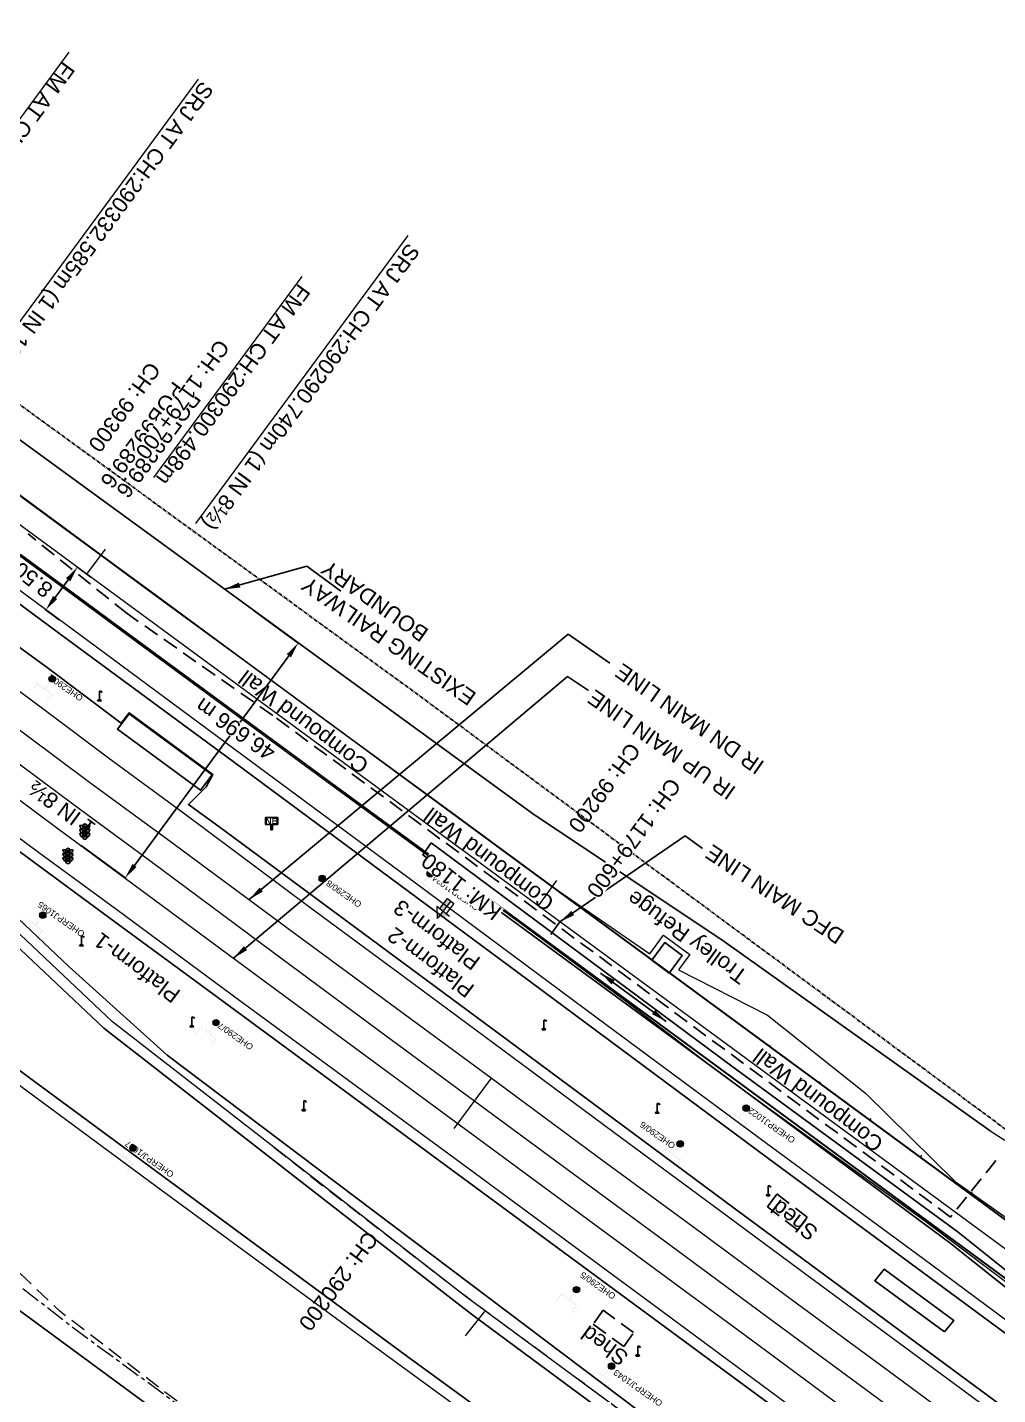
# Model space of a CAD drawing. Header units: metres. Extents: x 644418 to 1306172, y 3366650 to 6747308.
# Drawn here: x 652686.3 to 652841.6, y 3373873 to 3374091.9 of the extents above; entities that cross this region are included whole.
import ezdxf
from ezdxf.enums import TextEntityAlignment as Align

# ---------------------------------------------------------------- set-up
doc = ezdxf.new("R2010")
doc.units = ezdxf.units.M
doc.header["$MEASUREMENT"] = 0
for name, pattern in [('CENTER', [2, 1.25, -0.25, 0.25, -0.25]), ('DASHED', [0.75, 0.5, -0.25]), ('DASHED2', [0.375, 0.25, -0.125])]:
    doc.linetypes.add(name, pattern=pattern)
doc.layers.get('Defpoints').update_dxf_attribs({"lineweight": 0})
for name, color, linetype, lineweight in [('Approved ESP RPJ', 7, 'Continuous', 0), ('C-ALIG-LABL-DG', 1, 'Continuous', 25), ('Cardinal_Leader', 10, 'Continuous', 0), ('Existing Chainage', 7, 'Continuous', 0), ('Existing IR Track', 143, 'Continuous', 0), ('Existing Railway Boundary', 7, 'CENTER', 0), ('IR Proposed Chainage', 190, 'Continuous', 0), ('Km post', 1, 'Continuous', 13), ('OHE MAST', 8, 'Continuous', 0), ('OHE MAST TEXT', 8, 'Continuous', 0), ('Proposed Chainage', 10, 'Continuous', 0), ('PROPOSED DFC TRACK', 1, 'Continuous', 0), ('PROPOSED DFCC TOE LINE', 239, 'Continuous', 0), ('PROPOSED DFCC TOE SLOPES', 239, 'Continuous', 0), ('PROPOSED DFCC TRACK', 1, 'Continuous', 0), ('Proposed TPTC Chainages', 1, 'Continuous', 0), ("RAJPURA STN. SRJ's", 251, 'Continuous', 0)]:
    doc.layers.add(name, color=color, linetype=linetype, lineweight=lineweight)
for name, color, linetype in [('COMPOUND_WALL', 251, 'Continuous'), ('DFCC Boundary', 6, 'CENTER'), ('Dimension', 10, 'Continuous'), ('Dismantling work-', 3, 'DASHED2'), ('FOOTPATH', 251, 'Continuous'), ('GOVT_BUILDING', 251, 'Continuous'), ('GRILL', 251, 'Continuous'), ('LAMP_POST', 7, 'Continuous'), ('NAME_BOARD', 251, 'Continuous'), ('PLATFORM', 7, 'Continuous'), ('PROPOSED DFCC FORMATION LINE', 187, 'Continuous'), ('SHED', 252, 'Continuous'), ('SIGNAL_POST', 8, 'Continuous'), ('TOPO_TEXT', 251, 'Continuous'), ('Trolley Refuse', 10, 'Continuous')]:
    doc.layers.add(name, color=color, linetype=linetype)
doc.styles.add('Arial', font='arial.ttf')
doc.styles.add('NB', font='swissbo.ttf', dxfattribs={"height": 1.5})
doc.styles.get("Standard").update_dxf_attribs({"font": 'arial.ttf'})
doc.styles.add('Style-Arial', font='arial.ttf')
doc.dimstyles.new('DIM', dxfattribs={"dimtxt": 2.5, "dimasz": 2.5, "dimexe": 0.18, "dimexo": 0.0625, "dimgap": 0.09, "dimtad": 0, "dimtih": 1, "dimtoh": 1, "dimdec": 3, "dimzin": 0, "dimdsep": 46, "dimtxsty": 'Standard', "dimcen": 0.09, "dimadec": 0, "dimazin": 0, "dimtfac": 1, "dimtdec": 3, "dimtofl": 0, "dimtmove": 0, "dimatfit": 3, "dimfxl": 1, "dimtolj": 1, "dimtzin": 0, "dimarcsym": 0})
doc.dimstyles.new('ISO-25', dxfattribs={"dimtxt": 2.5, "dimasz": 2.5, "dimexe": 1.25, "dimexo": 0.625, "dimtad": 1, "dimtxsty": 'Standard', "dimcen": 2.5, "dimadec": 0, "dimazin": 0, "dimtfac": 1, "dimtmove": 0, "dimatfit": 3, "dimfxl": 1, "dimarcsym": 0})

# ---------------------------------------------------------------- blocks, each defined once
blk = doc.blocks.new('LP')
for points in [[(0, 0), (0, 1.5)], [(0.25, 1.35), (0.44, 1.35)]]:
    blk.add_lwpolyline(points)
for centre, radius, start, end in [((0.07, 0.99), 0.519, 57.6425, 97.3165), ((0.34, 1.33), 0.094, 11.7012, 168.0476)]:
    blk.add_arc(centre, radius, start, end)
at = {"extrusion": (0, 0, -1)}
blk.add_ellipse((0, 0.01), major_axis=(0.308, 0), ratio=0.400495, dxfattribs=at)
blk.add_ellipse((0.35, 1.36), major_axis=(0.0017, 0.0438), ratio=0.461056, start_param=1.74022, end_param=4.575836)
blk = doc.blocks.new('NB')
for p, q in [((-0.98, 0.82), (-0.98, 1.98)), ((-0.98, 1.98), (0.98, 1.98)), ((-0.98, 0.82), (0.98, 0.82)), ((-0.13, 0.82), (-0.13, 0)), ((-0.13, 0), (0.13, 0)), ((0.13, 0.82), (0.13, 0)), ((0.98, 1.98), (0.98, 0.82))]:
    blk.add_line(p, q)
at = {"style": 'NB', "width": 1.025371}
blk.add_text('NB', height=0.988, dxfattribs=at).set_placement((0, 1.4), align=Align.MIDDLE)
blk = doc.blocks.new('SIG')
for color, points in [(1, [(-0.22, 0.42, 0.180295), (-0.01, 0.33, -0.00255), (0.01, 0.33, -0.00255), (0.02, 0.33, 0.180295), (0.23, 0.42, -0.002654), (0.25, 0.44, 0.184495), (0.33, 0.65, 1.000001), (-0.32, 0.65, 0.184495), (-0.24, 0.44, -0.002654)]), (2, [(0.23, -0.23, -0.002654), (0.25, -0.21, 0.184495), (0.33, 0.01, 1.000001), (-0.32, 0.01, 0.184495), (-0.24, -0.21, -0.002654), (-0.22, -0.23, 0.180295), (-0.01, -0.32, -0.00255), (0.01, -0.32, -0.00255), (0.02, -0.32, 0.180295)]), (3, [(0.23, -0.88, -0.002654), (0.25, -0.86, 0.184495), (0.33, -0.64, 1.000001), (-0.32, -0.64, 0.184495), (-0.24, -0.86, -0.002654), (-0.22, -0.88, 0.395599)])]:
    blk.add_hatch(color=color).paths.add_polyline_path(points)
for p, q in [((-0.31, 0.98), (-0.32, -0.9)), ((0.33, -0.9), (0.32, 0.98))]:
    blk.add_line(p, q)
for points in [[(-0.31, 0.98), (-0.81, 0.98, 0.198758), (-0.42, 0.41, 0.003814), (-0.31, 0.39, 0.003814)], [(-0.31, 0.33), (-0.81, 0.33, 0.198758), (-0.42, -0.23, 0.003727), (-0.32, -0.26, 0.003727)], [(0.32, 0.98), (0.82, 0.98, -0.198758), (0.44, 0.41, -0.003814), (0.32, 0.39, -0.003814)], [(0.32, 0.33), (0.82, 0.33, -0.198758), (0.44, -0.23, -0.003727), (0.33, -0.26, -0.003727)], [(-0.32, -0.32), (-0.81, -0.32, 0.198758), (-0.42, -0.88, 0.003639), (-0.32, -0.9)], [(0.33, -0.32), (0.82, -0.32, -0.198758), (0.44, -0.88, -0.003639), (0.33, -0.9)]]:
    blk.add_lwpolyline(points, format="xyb")
for centre, radius, start, end in [((0.01, 0.91), 0.324, 12.4049, 167.5951), ((0.01, 0.81), 0.357, 27.7578, 152.2422), ((0.01, -0.9), 0.324, 181.4572, 358.5428)]:
    blk.add_arc(centre, radius, start, end)
blk = doc.blocks.new('OHE MAST')
h = blk.add_hatch(color=256)
edge = h.paths.add_edge_path()
edge.add_arc((0, 0), 0.514, 0, 360)
at = {"const_width": 0.01, "flags": 128}
for points in [[(1.5, 3.5), (1.5, 2), (-1.5, 2), (-1.5, 3.5)], [(0, 2), (0, 0)]]:
    blk.add_lwpolyline(points, dxfattribs=at)
blk.add_circle((0, 0), 0.514)
blk = doc.blocks.new('*D1767')
at = {"layer": 'Defpoints', "color": 0, "transparency": 16777216}
for p in [(652696.46, 3374003.85), (652689.21, 3373998.63), (652691.4, 3373997.01)]:
    blk.add_point(p, dxfattribs=at)
at = {"layer": 'Dimension', "color": 0, "lineweight": -2, "transparency": 16777216}
for p, q in [((652696.41, 3374003.89), (652694.13, 3374005.58)), ((652692.79, 3374003.46), (652690.7, 3374000.64)), ((652691.35, 3373997.05), (652689.07, 3373998.74))]:
    blk.add_line(p, q, dxfattribs=at)
at = {"layer": 'Dimension', "color": 0, "transparency": 16777216}
for points in [[(652692.45, 3374003.71), (652693.12, 3374003.21), (652694.27, 3374005.47)], [(652690.37, 3374000.89), (652691.04, 3374000.39), (652689.21, 3373998.63)]]:
    blk.add_solid(points, dxfattribs=at)
at = {"layer": 'Dimension', "color": 0, "lineweight": 0, "transparency": 16777216, "insert": (652684.84, 3374005.27), "char_height": 2.5, "attachment_point": 5, "rotation": 142}
blk.add_mtext('\\A1;8.505 m', dxfattribs=at)
blk = doc.blocks.new('*D1869')
at = {"layer": 'Defpoints', "color": 0, "linetype": 'Continuous', "ltscale": 0.5, "transparency": 16777216}
for p in [(652722.51, 3373998.53), (652729.6, 3373993.31), (652694.83, 3373960.93)]:
    blk.add_point(p, dxfattribs=at)
at = {"layer": 'DFCC Boundary', "color": 0, "linetype": 'Continuous', "lineweight": -2, "ltscale": 0.5, "transparency": 16777216}
for p, q in [((652722.56, 3373998.5), (652729.75, 3373993.21)), ((652728.12, 3373991.3), (652720.3, 3373980.68)), ((652703.41, 3373957.72), (652718.68, 3373978.47)), ((652694.88, 3373960.89), (652702.07, 3373955.6))]:
    blk.add_line(p, q, dxfattribs=at)
at = {"layer": 'DFCC Boundary', "color": 0, "linetype": 'Continuous', "ltscale": 0.5, "transparency": 16777216}
for points in [[(652727.79, 3373991.55), (652728.46, 3373991.05), (652729.6, 3373993.31)], [(652703.07, 3373957.97), (652703.74, 3373957.47), (652701.92, 3373955.71)]]:
    blk.add_solid(points, dxfattribs=at)
at = {"layer": 'DFCC Boundary', "color": 0, "linetype": 'Continuous', "ltscale": 0.5, "transparency": 16777216, "insert": (652719.57, 3373979.52), "char_height": 2.5, "attachment_point": 5, "rotation": 145}
blk.add_mtext('\\A1;46.696 m', dxfattribs=at)
blk = doc.blocks.new('KM Post')
at = {"layer": 'Km post', "lineweight": 13}
h = blk.add_hatch(color=256, dxfattribs=at)
h.paths.add_polyline_path([(0, -8.9), (1.63, -8.9), (1.63, -3.79), (0, -3.79)])
h.paths.add_polyline_path([(0, -3.79), (0, 0), (-3.36, -3.79)])
for p, q in [((0, -8.9), (0, 0)), ((3.13, -3.79), (0, 0)), ((3.13, -3.79), (-3.36, -3.79))]:
    blk.add_line(p, q, dxfattribs=at)
blk.add_lwpolyline([(1.63, -3.79), (1.63, -8.9), (-1.63, -8.9), (-1.63, -3.79)], dxfattribs=at)

msp = doc.modelspace()

# ---------------------------------------------------------------- linework, layer by layer
at = {"layer": 'Approved ESP RPJ', "color": 36, "lineweight": 18, "ltscale": 5, "flags": 128}
msp.add_lwpolyline([(652682.4147, 3374033.9363), (652679.476, 3374029.891), (652767.124, 3373966.025), (652797.817, 3373945.542), (652840.412, 3373915.194), (652860.9168, 3373902.1103)], dxfattribs=at)
at = {"layer": 'C-ALIG-LABL-DG', "color": 1, "linetype": 'Continuous', "lineweight": 25}
msp.add_line((652771.5193, 3373948.6818), (652770.0387, 3373946.6674), dxfattribs=at)
at = {"layer": 'Cardinal_Leader', "linetype": 'Continuous', "lineweight": 0, "flags": 128}
msp.add_lwpolyline([(652695.7896, 3374004.3424), (652698.7508, 3374008.3712)], dxfattribs=at)
msp.add_lwpolyline([(652695.7896, 3374004.3424), (652698.7508, 3374008.3712)], dxfattribs=at)
at = {"layer": 'COMPOUND_WALL', "ltscale": 5}
msp.add_lwpolyline([(652682.4147, 3374033.9363), (652679.476, 3374029.891), (652767.124, 3373966.025), (652797.817, 3373945.542), (652840.412, 3373915.194)], dxfattribs=at)
at = {"layer": 'COMPOUND_WALL', "color": 88, "linetype": 'DASHED', "ltscale": 5}
msp.add_lwpolyline([(652841.325, 3373910.453), (652834.059, 3373901.415), (652761.362, 3373955.323), (652725.533, 3373981.748), (652702.222, 3373998.052), (652686.36, 3374010.802)], dxfattribs=at)
at = {"layer": 'COMPOUND_WALL', "linetype": 'Continuous'}
msp.add_polyline3d([(652622.701, 3373934.998, 271.487), (652684.001, 3373887.181, 270.324), (652722.557, 3373858.768, 270.284), (652746.952, 3373840.979, 270.414), (652764.209, 3373828.358, 270.431), (652761.789, 3373825.247, 270.815)], dxfattribs=at)
at = {"layer": 'DFCC Boundary', "ltscale": 0.5, "flags": 128}
msp.add_lwpolyline([(655695.597, 3371812.1897), (655640.8822, 3371912.823), (655580.0449, 3371996.7158), (655509.7792, 3372062.0857), (655426.9534, 3372113.9756), (655342.6069, 3372167.9462), (655257.8854, 3372221.2222), (655173.2688, 3372275.363), (655087.3459, 3372327.2788), (655002.8598, 3372380.6107), (654914.5097, 3372429.9473), (654741.1355, 3372529.4419), (654650.033, 3372576.4159), (654568.6995, 3372626.155), (654571.9877, 3372630.6369), (654391.4686, 3372756.327), (654377.1337, 3372736.8494), (654004.4289, 3373016.6995), (654007.7887, 3373020.6424), (653690.5739, 3373253.6486), (653690.5425, 3373253.6059), (653433.8132, 3373453.1485), (653440.7668, 3373462.5592), (653208.8394, 3373636.5534), (653216.1698, 3373646.5105), (653142.1983, 3373700.8896), (653053.6963, 3373771.1122), (652994.4341, 3373810.5255), (652929.3691, 3373859.5713), (652860.9168, 3373902.1103), (652749.6028, 3373984.4705), (652631.2396, 3374070.7175), (652636.2281, 3374078.1704), (652537.912, 3374145.7283), (652392.904, 3374241.2711), (652388.7719, 3374235.6812), (652308.569, 3374304.8076), (652315.9256, 3374314.7669), (652103.9815, 3374448.7876), (652083.1937, 3374464.1943), (652072.7494, 3374471.9329), (652052.3219, 3374487.0684), (652038.1897, 3374497.5387), (652024.0173, 3374508.0388), (652009.8347, 3374518.5254), (651995.6683, 3374529), (651981.7515, 3374539.2836), (651967.8828, 3374549.5317), (651954.6903, 3374559.2866), (651941.4997, 3374569.04), (651923.9377, 3374582.0168), (651906.3215, 3374595.0337), (651892.0868, 3374605.5547), (651877.7985, 3374616.1153), (651861.6288, 3374628.0564), (651845.5071, 3374639.9619), (651829.5757, 3374651.7544), (651824.7911, 3374655.296), (651813.6747, 3374663.5244), (651797.4592, 3374675.4968), (651792.6217, 3374679.0685), (651809.3453, 3374701.6999), (651798.0335, 3374710.0518), (651782.3495, 3374721.6444), (651766.6655, 3374733.2369), (651750.5163, 3374745.1875), (651734.3118, 3374757.179), (651717.3274, 3374769.6994), (651700.4625, 3374782.1317), (651684.6001, 3374793.8578), (651668.5938, 3374805.6902), (651652.6806, 3374817.4203), (651636.8173, 3374829.1137), (651620.9269, 3374840.8662), (651604.9647, 3374852.6718), (651588.7459, 3374864.6312), (651572.5882, 3374876.5455), (651556.6943, 3374888.2868), (651540.8409, 3374899.9983), (651524.5553, 3374912.0488), (651508.2568, 3374924.109), (651492.7938, 3374935.5157), (651477.3997, 3374946.8715), (651461.3291, 3374958.7436), (651445.2311, 3374970.6359), (651429.3555, 3374982.3615), (651413.4375, 3374994.1184), (651396.6322, 3375006.522), (651379.7761, 3375018.963), (651363.6644, 3375030.8565), (651352.7728, 3375038.8965), (651331.6522, 3375054.4784), (651315.7738, 3375066.1947), (651299.7306, 3375078.0412), (651283.6239, 3375089.9346), (651273.9044, 3375097.1057), (651264.2377, 3375104.2378), (651243.4187, 3375119.6324), (651222.5077, 3375135.095), (651201.5462, 3375150.5784), (651180.4926, 3375166.1298), (651161.7365, 3375179.9701), (651143.0969, 3375193.7244), (651126.6442, 3375205.9373), (651110.0563, 3375218.2505), (651088.7204, 3375233.9244), (651067.5473, 3375249.4788), (651049.4448, 3375262.8672), (651031.0656, 3375276.4601), (651013.3004, 3375289.5618), (650995.6557, 3375302.5748), (650975.556, 3375317.4171), (650955.4878, 3375332.2363), (650948.8014, 3375337.1771), (650951.4372, 3375340.7501), (650937.0874, 3375351.3535), (650916.0918, 3375366.8677), (650897.9224, 3375380.2929), (650879.805, 3375393.6796), (650866.8386, 3375403.2309), (650853.9116, 3375412.7532), (650835.5886, 3375426.289), (650817.2946, 3375439.8035), (650797.968, 3375454.1206), (650778.7222, 3375468.3781), (650760.7655, 3375481.6337), (650742.8011, 3375494.8949), (650723.0807, 3375509.4255), (650703.3693, 3375523.9495), (650688.6613, 3375534.8372), (650673.8463, 3375545.804), (650653.7938, 3375560.6295), (650633.6894, 3375575.4932), (650612.6421, 3375591.0542), (650592.0153, 3375606.3042), (650570.0328, 3375622.5591), (650548.5001, 3375638.4814), (650530.5234, 3375651.793), (650512.3606, 3375665.2423), (650494.7465, 3375678.2665), (650476.9008, 3375691.462), (650459.2976, 3375704.4721), (650441.3132, 3375717.7633), (650427.1261, 3375728.1319), (650413.8099, 3375737.864), (650402.677, 3375746.2697), (650389.8486, 3375755.6668), (650377.7322, 3375764.5425), (650360.7275, 3375777.1141), (650343.7744, 3375789.6482), (650325.0342, 3375803.5254), (650306.3109, 3375817.39), (650287.6225, 3375831.2124), (650268.717, 3375845.1957), (650250.337, 3375858.8009), (650231.8256, 3375872.5033), (650215.4559, 3375884.6355), (650199.261, 3375896.6381), (650189.9351, 3375903.5429), (650184.6476, 3375907.4517), (650170.3331, 3375918.0338), (650153.2211, 3375930.7288), (650135.9365, 3375943.5518), (650119.2313, 3375955.9159), (650102.3769, 3375968.3905), (650085.2738, 3375981.0461), (650068.2078, 3375993.6742), (650052.7787, 3376005.1011), (650037.4384, 3376016.4621), (650022.1728, 3376027.766), (650006.9632, 3376039.0283), (649974.7512, 3376062.8762), (649961.4537, 3376072.7117), (649948.2091, 3376082.508), (649944.476, 3376085.2722), (649918.728, 3376050.5341), (649909.4316, 3376057.4177), (649896.4092, 3376067.0604), (649893.7832, 3376069.0128), (649891.1645, 3376070.9437), (649888.4639, 3376072.9569), (649875.744, 3376082.3694), (649867.5551, 3376088.4016), (649853.4118, 3376098.8745), (649839.2513, 3376109.3603), (649829.0749, 3376116.9005), (649827.2194, 3376118.2675), (649818.0867, 3376125.0366), (649808.8566, 3376131.8779), (649793.2502, 3376143.4201), (649777.6288, 3376154.9733), (649763.6321, 3376165.3144), (649749.5741, 3376175.7007), (649733.9228, 3376187.2754), (649718.3343, 3376198.8036), (649705.3241, 3376208.4391), (649692.3703, 3376218.0327), (649678.0208, 3376228.6769), (649663.5747, 3376239.3366), (649646.4625, 3376252.0623), (649634.6272, 3376260.744), (649624.9192, 3376267.9946), (649615.0208, 3376275.3876), (649599.9831, 3376286.4834), (649588.9857, 3376294.598), (649590.032, 3376296.0132), (649586.1685, 3376298.8639), (649569.3593, 3376311.3207), (649552.641, 3376323.7102), (649537.2353, 3376335.0739), (649521.9792, 3376346.327), (649506.2408, 3376358.0035), (649490.3575, 3376369.7875), (649475.7578, 3376380.5673), (649461.1933, 3376391.3211), (649445.4753, 3376402.9572), (649429.8494, 3376414.5253), (649414.4906, 3376425.9209), (649378.3483, 3376452.6365), (649368.4603, 3376459.9984), (649352.6509, 3376471.6682), (649336.6992, 3376483.4434), (649322.3941, 3376494.1037), (649307.6557, 3376505.0862), (649290.8736, 3376517.4208), (649273.972, 3376529.8435), (649258.1992, 3376541.4854), (649242.2966, 3376553.2232), (649226.5432, 3376564.8634), (649210.8826, 3376576.435), (649195.2207, 3376588.0769), (649179.5326, 3376599.7383), (649164.9134, 3376610.5118), (649150.5177, 3376621.1205), (649135.415, 3376632.3287), (649120.2337, 3376643.5954), (649107.8929, 3376652.6743), (649095.5927, 3376661.7234), (649079.5687, 3376673.5769), (649063.4846, 3376685.4748), (649046.5651, 3376697.9756), (649029.6506, 3376710.4727), (649013.3465, 3376722.5351), (648996.9805, 3376734.6431), (648980.3936, 3376746.8979), (648963.6626, 3376759.259), (648946.7453, 3376771.7643), (648929.6945, 3376784.3682), (648913.5118, 3376796.3614), (648897.2206, 3376808.435), (648876.2496, 3376823.9678), (648855.1325, 3376839.6089), (648839.3985, 3376851.2044), (648823.6596, 3376862.8037), (648806.187, 3376875.7235), (648788.7814, 3376888.5937), (648772.4766, 3376900.6763), (648756.1277, 3376912.7915), (648748.6058, 3376918.3049), (648733.321, 3376929.6306), (648718.1841, 3376940.8501), (648694.1574, 3376958.9078), (648686.9154, 3376964.1595), (648685.9321, 3376964.8321), (648667.95, 3376978.2197), (648649.3198, 3376992.1471), (648633.5557, 3377003.8368), (648617.684, 3377015.6038), (648613.3865, 3377018.7718), (648613.1308, 3377018.4261), (648605.39, 3377024.1325), (648593.439, 3377032.9404), (648576.5994, 3377045.3816), (648559.8787, 3377057.7351), (648542.9247, 3377070.3132), (648525.9483, 3377082.908), (648511.3109, 3377093.7409), (648496.5572, 3377104.6599), (648477.562, 3377118.7172), (648458.5464, 3377132.7896), (648451.3349, 3377138.2101), (648435.5918, 3377149.862), (648422.1096, 3377159.9046), (648408.3664, 3377170.0637), (648394.6863, 3377180.1761), (648381.6588, 3377189.818), (648368.6059, 3377199.4787), (648354.1188, 3377210.196), (648339.6473, 3377220.9017), (648325.8166, 3377231.1386), (648311.9735, 3377241.3853), (648297.2469, 3377252.2824), (648283.6168, 3377262.3688), (648282.6002, 3377260.9951), (648281.5015, 3377261.8082), (648268.446, 3377271.4578), (648255.3849, 3377281.1115), (648243.3023, 3377290.0413), (648231.5826, 3377298.7116), (648230.1246, 3377299.843), (648216.137, 3377310.1827), (648202.3989, 3377320.3379), (648187.9045, 3377331.0225), (648173.4524, 3377341.7035), (648159.964, 3377351.7009), (648146.3755, 3377361.7726), (648132.3698, 3377372.1252), (648118.3132, 3377382.5155), (648104.5683, 3377392.6752), (648090.8453, 3377402.8186), (648079.0331, 3377411.5788), (648067.1746, 3377420.3734), (648052.1864, 3377431.461), (648037.1291, 3377442.5999), (648023.4384, 3377452.7367), (648009.6421, 3377462.9518), (647998.5681, 3377471.1475), (647977.6651, 3377486.6371), (647970.8013, 3377491.7424), (647954.3046, 3377504.0127), (647940.5645, 3377514.1537), (647927.1436, 3377524.0583), (647912.5029, 3377534.9198), (647897.7662, 3377545.8524), (647883.3488, 3377556.5286), (647868.9785, 3377567.1699), (647855.3948, 3377577.2425), (647841.7032, 3377587.3948), (647828.8284, 3377596.8277), (647815.9828, 3377606.2395), (647798.869, 3377618.9232), (647787.996, 3377626.9816), (647769.1212, 3377640.9619), (647756.6675, 3377650.183), (647742.624, 3377660.5991), (647728.5049, 3377671.0713), (647713.635, 3377682.0926), (647698.699, 3377693.1628), (647681.9918, 3377705.517), (647665.4025, 3377717.7839), (647652.0515, 3377727.6811), (647638.8028, 3377737.5025), (647625.2604, 3377747.546), (647611.724, 3377757.585), (647601.846, 3377764.9047), (647586.5632, 3377776.2354), (647574.9107, 3377784.8659), (647552.1318, 3377801.7377), (647544.5766, 3377807.3492), (647531.2096, 3377817.2774), (647518.7824, 3377826.4783), (647506.3678, 3377835.6698), (647493.0662, 3377845.5438), (647479.7149, 3377855.4547), (647466.3541, 3377865.3556), (647452.9886, 3377875.26), (647440.1702, 3377884.755), (647427.3392, 3377894.2595), (647421.9004, 3377898.2902), (647422.4016, 3377898.9655), (647413.1507, 3377905.8213), (647398.5546, 3377916.6386), (647385.2867, 3377926.4568), (647372.1159, 3377936.2032), (647357.4127, 3377947.1112), (647351.2811, 3377951.6601), (647330.0092, 3377967.4105), (647317.4471, 3377976.6964), (647304.414, 3377986.3606), (647291.335, 3377996.0589), (647278.7541, 3378005.3917), (647266.0777, 3378014.7954), (647252.9457, 3378024.4462), (647239.9839, 3378033.9719), (647225.7512, 3378044.5255), (647211.5179, 3378055.0796), (647196.511, 3378066.208), (647181.4966, 3378077.3419), (647167.7872, 3378087.5064), (647154.0498, 3378097.6917), (647140.7668, 3378107.5414), (647127.4862, 3378117.3893), (647113.2521, 3378127.9375), (647099.0375, 3378138.4713), (647085.0268, 3378148.8592), (647070.9977, 3378159.2608), (647056.5444, 3378169.9697), (647042.0873, 3378180.6814), (647027.5624, 3378191.4464), (647013.0728, 3378202.1851), (646999.864, 3378211.9684), (646986.6741, 3378221.7376), (646973.6148, 3378231.4185), (646960.4875, 3378241.1499), (646945.7953, 3378252.0414), (646931.0256, 3378262.9902), (646930.6274, 3378263.2852), (646951.9475, 3378292.0562)], dxfattribs=at)
at = {"layer": 'Dismantling work-', "color": 0, "linetype": 'ByBlock', "ltscale": 5}
msp.add_lwpolyline([(652611.226, 3374004.376), (652632.731, 3373989.789), (652668.843, 3373959.413), (652670.861, 3373957.692), (652698.507, 3373931.656), (652755.506, 3373887.323), (652757.762, 3373885.527), (652797.162, 3373856.415), (652826.629, 3373834.814), (652861.764, 3373807.6838), (652855.396, 3373799.518), (652819.229, 3373826.095), (652793.83, 3373844.713), (652756.423, 3373872.298), (652746.962, 3373879.209), (652707.956, 3373907.951), (652686.407, 3373923.87), (652657.369, 3373945.405), (652627.381, 3373967.319), (652600.901, 3373987.07)], close=True, dxfattribs=at)
at = {"layer": 'Existing Chainage', "color": 0, "linetype": 'Continuous', "lineweight": 13, "flags": 128}
msp.add_lwpolyline([(652754.6027, 3373915.6118), (652760.5363, 3373923.6612)], dxfattribs=at)
at = {"layer": 'Existing IR Track', "flags": 128}
for points in [[(653018.3304, 3373755.5417), (652949.7314, 3373806.0918), (652919.4102, 3373828.3832), (652886.5558, 3373852.6383), (652863.3459, 3373869.7541), (652829.5996, 3373894.7682), (652804.5726, 3373913.1994), (652777.4858, 3373933.2401), (652748.3787, 3373954.897), (652719.3268, 3373976.3993), (652697.0863, 3373992.8052), (652679.5191, 3374005.8061), (652662.2454, 3374018.5936), (652647.6982, 3374029.2881), (652630.8054, 3374041.7311), (652618.4234, 3374050.8725), (652602.9383, 3374062.3321), (652587.4496, 3374073.837), (652571.5248, 3374085.4632), (652521.2923, 3374117.2724)], [(652444.5931, 3374103.5762), (652444.5932, 3374103.5762), (652457.1965, 3374096.4164), (652465.901, 3374090.7791), (652469.4627, 3374088.4378), (652487.6186, 3374075.2993), (652513.0694, 3374056.4247), (652515.8812, 3374054.3708), (652547.5371, 3374030.5975), (652564.4139, 3374015.199), (652564.4361, 3374015.1805), (652576.046, 3374004.307), (652587.1875, 3373995.2527), (652600.4391, 3373985.2315), (652626.3106, 3373966.0447), (652655.8077, 3373944.1006), (652656.4188, 3373943.5948), (652685.1992, 3373922.3619), (652706.8984, 3373906.3525), (652741.5422, 3373880.8665), (652792.5819, 3373843.6208), (652818.3171, 3373824.635), (652854.5097, 3373798.0049)], [(652844.1672, 3373867.6389), (652826.8673, 3373880.4142), (652811.28, 3373891.9347), (652795.82, 3373903.3612), (652780.1532, 3373914.9633), (652763.8124, 3373927.0646), (652747.982, 3373938.7862), (652731.2911, 3373951.145), (652711.2606, 3373966.0839), (652699.233, 3373974.8742), (652689.394, 3373982.3054), (652671.8014, 3373995.3301), (652656.7737, 3374006.4717), (652634.2611, 3374023.1032), (652627.7586, 3374027.8935), (652623.6662, 3374030.8498), (652610.8477, 3374040.2263), (652592.8238, 3374053.498), (652579.7675, 3374063.0859), (652563.377, 3374075.1762), (652539.4557, 3374092.8707)], [(652536.5632, 3374088.9617), (652560.2626, 3374071.4426), (652577.0277, 3374059.0477), (652584.9749, 3374053.1835), (652591.1395, 3374048.627), (652600.9262, 3374041.4212), (652609.9111, 3374034.7542), (652620.8691, 3374026.6873), (652636.9461, 3374014.8068), (652651.8408, 3374003.8492), (652668.6975, 3373991.4246), (652686.2776, 3373978.4584), (652696.2257, 3373971.0733), (652708.3357, 3373962.1798), (652728.2451, 3373947.4643), (652745.1718, 3373934.987), (652761.5205, 3373922.9357), (652777.3932, 3373911.2322), (652792.9351, 3373899.7726), (652808.5586, 3373888.255), (652824.0478, 3373876.8364), (652841.4696, 3373863.9903), (652856.2532, 3373853.0893)], [(652988.1136, 3373738.659), (652952.7205, 3373764.7408), (652912.8499, 3373794.2057), (652881.4043, 3373817.31), (652850.5782, 3373839.9979), (652815.81, 3373865.6463), (652785.1919, 3373888.2845), (652753.7133, 3373911.4717), (652720.2865, 3373936.0479), (652700.5729, 3373950.583), (652688.0284, 3373959.8103), (652677.4201, 3373967.6447), (652661.1815, 3373979.5816), (652643.2361, 3373992.7955), (652628.4274, 3374003.737), (652622.5959, 3374008.0646), (652620.3154, 3374009.7393), (652601.5126, 3374023.5929), (652593.2307, 3374029.5937), (652583.4983, 3374036.3292), (652560.2554, 3374050.0812), (652520.7484, 3374070.1003)], [(652547.3348, 3374069.7993), (652560.691, 3374059.9264), (652571.7521, 3374051.7752), (652584.2972, 3374042.5097), (652601.7798, 3374029.6149), (652615.6724, 3374019.3518), (652646.1585, 3373996.8654), (652658.0259, 3373988.1084), (652664.116, 3373983.6316), (652681.0216, 3373971.1658), (652691.1573, 3373963.6305), (652703.1662, 3373954.7888), (652723.1651, 3373939.9847), (652739.7874, 3373927.715), (652756.3878, 3373915.4616), (652772.0152, 3373903.9661), (652787.618, 3373892.4888), (652803.1729, 3373880.9814), (652818.6998, 3373869.4947), (652836.047, 3373856.6678), (652853.5109, 3373843.7546)], [(652599.7055, 3374036.5233), (652618.4917, 3374022.8019), (652634.1908, 3374011.1906), (652648.8785, 3374000.4055), (652660.5675, 3373991.9026), (652667.0701, 3373987.1391), (652684.9602, 3373973.9632), (652693.7286, 3373967.4219), (652705.842, 3373958.5035), (652725.6015, 3373943.8416), (652742.4825, 3373931.359), (652758.913, 3373919.2095), (652774.6934, 3373907.5904), (652790.2845, 3373896.1107), (652805.8485, 3373884.5982), (652821.2125, 3373873.2335), (652838.7376, 3373860.3047), (652853.6449, 3373849.3073)], [(652724.2505, 3373913.7289), (652699.9106, 3373932.6656), (652670.2435, 3373960.6746), (652669.8785, 3373960.9999), (652669.8367, 3373961.0394)], [(652840.0727, 3373827.0149), (652827.647, 3373836.1776), (652791.7472, 3373862.6385), (652756.5796, 3373888.5765), (652724.2505, 3373913.7289)]]:
    msp.add_lwpolyline(points, dxfattribs=at)
at = {"layer": 'Existing IR Track', "color": 88, "linetype": 'DASHED', "ltscale": 5, "flags": 128}
for points in [[(652758.289, 3373836.0008), (652727.0613, 3373858.9557), (652691.4536, 3373886.3185), (652674.3273, 3373902.6563), (652644.2683, 3373933.398), (652620.3938, 3373957.7452), (652596.838, 3373981.8333), (652585.5495, 3373993.5876), (652581.7643, 3373997.389), (652564.4862, 3374015.1335)], [(652781.4675, 3373870.2213), (652756.7503, 3373888.4474), (652732.2645, 3373907.3876), (652724.2505, 3373913.7289)]]:
    msp.add_lwpolyline(points, dxfattribs=at)
at = {"layer": 'Existing Railway Boundary', "color": 244, "ltscale": 2.5, "flags": 128}
msp.add_lwpolyline([(653287.1619, 3373490.7383), (653241.7142, 3373522.5487), (653184.8817, 3373562.8841), (653175.162, 3373549.7056), (653004.7525, 3373669.0776), (652924.822, 3373729.8796), (652907.72, 3373740.0209), (652904.5642, 3373745.0641), (652864.1809, 3373771.0185), (652862.8289, 3373763.9282), (652836.0798, 3373790.575), (652793.9064, 3373826.9777), (652786.3399, 3373815.8276), (652694.4321, 3373883.0097), (652615.3514, 3373944.3753), (652559.0758, 3373987.3078), (652463.6034, 3374028.6205), (652316.9711, 3374087.5745), (652144.3796, 3374095.1872)], dxfattribs=at)
at = {"layer": 'FOOTPATH', "linetype": 'Continuous'}
msp.add_polyline3d([(652750.92, 3373961.339, 268.569), (652799.038, 3373925.588, 268.698), (652835.256, 3373898.978, 268.927), (652850.732, 3373886.619, 268.881), (652879.798, 3373864.552, 268.805), (652878.18, 3373862.382, 268.833), (652849.225, 3373885.123, 268.822), (652833.943, 3373897.271, 268.832), (652798.17, 3373923.737, 268.715), (652749.57, 3373959.394, 268.559)], close=True, dxfattribs=at)
at = {"layer": 'GOVT_BUILDING', "linetype": 'Continuous'}
msp.add_polyline3d([(652715.8407, 3373972.2174, 269.235), (652713.979, 3373969.769, 269.211), (652700.7, 3373979.538, 269.072), (652702.5618, 3373981.9865, 269.072)], close=True, dxfattribs=at)
at = {"layer": 'GRILL', "linetype": 'Continuous'}
msp.add_polyline3d([(652833.075, 3373883.002, 270.004), (652834.557, 3373884.853, 270.022), (652823.407, 3373893.045, 270.03), (652821.925, 3373891.194, 270.03)], close=True, dxfattribs=at)
at = {"layer": 'IR Proposed Chainage', "flags": 128}
msp.add_lwpolyline([(652756.4069, 3373882.3623), (652759.4851, 3373886.3025)], dxfattribs=at)
at = {"layer": 'PLATFORM', "linetype": 'Continuous'}
for points in [[(652892.624, 3373846.04, 269.63), (652804.761, 3373910.9, 269.693), (652764.959, 3373940.443, 269.69), (652717.976, 3373975.248, 269.631), (652692.682, 3373993.91, 269.605), (652672.684, 3374008.698, 269.611), (652655.179, 3374021.555, 269.656), (652648.813, 3374026.313, 268.768), (652645.807, 3374021.784, 268.957), (652652.089, 3374017.139, 269.635), (652669.243, 3374004.067, 269.575), (652689.213, 3373989.595, 269.652), (652701.278, 3373980.4997, 269.525), (652702.5316, 3373982.141, 269.525), (652715.964, 3373972.254, 269.688), (652714.877, 3373970.319, 269.503), (652714.877, 3373970.319, 269.503), (652712.036, 3373967.475, 269.076), (652716.901, 3373963.938, 269.643), (652763.215, 3373929.705, 269.661), (652799.634, 3373902.66, 269.667), (652884.63, 3373839.819, 269.643)], [(652787.281, 3373867.995, 269.725), (652708.632, 3373927.338, 269.766), (652692.95, 3373941.469, 269.686), (652678.59, 3373955.058, 269.695), (652674.622, 3373959.05, 269.053), (652678.341, 3373964.85, 269.039), (652683.99, 3373960.684, 269.712), (652699.484, 3373949.247, 269.724), (652715.759, 3373937.292, 269.727), (652795.422, 3373878.576, 269.773), (652833.403, 3373850.6, 269.735), (652875.739, 3373819.35, 269.687), (652897.194, 3373803.553, 269.639), (652919.463, 3373787.155, 269.636), (652994.236, 3373731.977, 269.692), (652991.521, 3373728.951, 269.642)]]:
    msp.add_polyline3d(points, dxfattribs=at)
at = {"layer": 'Proposed Chainage', "linetype": 'Continuous', "lineweight": 0, "flags": 128}
msp.add_lwpolyline([(652770.9684, 3373955.2918), (652768.0073, 3373951.263)], dxfattribs=at)
at = {"layer": 'PROPOSED DFCC FORMATION LINE', "lineweight": 0, "flags": 128}
for points in [[(652850.8048, 3373895.0614), (652834.6895, 3373906.906), (652818.5742, 3373918.7507), (652802.4588, 3373930.5953), (652786.3435, 3373942.44), (652770.2281, 3373954.2846), (652754.1128, 3373966.1293), (652737.9974, 3373977.9739), (652721.8821, 3373989.8186), (652705.7668, 3374001.6632), (652698.0105, 3374007.364), (652689.6006, 3374013.5452), (652673.4852, 3374025.3899), (652657.3699, 3374037.2345), (652641.2546, 3374049.0792), (652625.1392, 3374060.9239), (652624.6629, 3374061.274), (652614.5874, 3374068.6761), (652609.0136, 3374072.764), (652604.4988, 3374076.0685), (652594.388, 3374083.4384), (652592.8415, 3374084.561), (652584.2459, 3374090.773), (652576.5874, 3374096.263)], [(652850.8344, 3373895.1017), (652834.7191, 3373906.9463), (652818.6038, 3373918.791), (652802.4884, 3373930.6356), (652786.3731, 3373942.4803), (652770.2577, 3373954.3249), (652754.1424, 3373966.1696), (652738.0271, 3373978.0142), (652721.9117, 3373989.8589), (652705.7964, 3374001.7035), (652698.0401, 3374007.4043), (652689.6302, 3374013.5855), (652673.5149, 3374025.4302), (652657.3995, 3374037.2748), (652641.2842, 3374049.1195), (652625.1688, 3374060.9641), (652624.6925, 3374061.3142), (652614.617, 3374068.7165), (652609.0431, 3374072.8043), (652604.5283, 3374076.1089), (652594.4174, 3374083.4788), (652592.8709, 3374084.6015), (652584.2751, 3374090.8136), (652576.6165, 3374096.3037)], [(652846.3335, 3373888.9778), (652830.2181, 3373900.8225), (652814.1028, 3373912.6671), (652797.9875, 3373924.5118), (652781.8721, 3373936.3564), (652765.7568, 3373948.2011), (652749.6414, 3373960.0457), (652733.5261, 3373971.8904), (652717.4107, 3373983.735), (652701.2954, 3373995.5797), (652693.5391, 3374001.2805), (652685.1292, 3374007.4617)], [(652846.3631, 3373889.0181), (652830.2477, 3373900.8628), (652814.1324, 3373912.7074), (652798.0171, 3373924.5521), (652781.9017, 3373936.3967), (652765.7864, 3373948.2414), (652749.671, 3373960.086), (652733.5557, 3373971.9307), (652717.4404, 3373983.7753), (652701.325, 3373995.62), (652693.5687, 3374001.3208), (652685.1588, 3374007.502)]]:
    msp.add_lwpolyline(points, dxfattribs=at)
at = {"layer": 'PROPOSED DFCC TOE LINE', "lineweight": 0, "flags": 128}
for points in [[(652693.4216, 3374001.1205), (652693.4216, 3374001.1205), (652684.9997, 3374007.2855), (652668.9224, 3374019.1819), (652652.8847, 3374031.1322), (652636.7832, 3374042.9957), (652620.6433, 3374054.8068), (652620.177, 3374055.1706), (652610.097, 3374062.5587), (652604.5457, 3374066.666), (652600.0427, 3374069.9738), (652589.8735, 3374077.2231), (652588.3181, 3374078.3259), (652579.8356, 3374084.6451), (652572.1989, 3374090.1166), (652569.1714, 3374092.2323), (652558.4236, 3374099.7007), (652555.8076, 3374101.5232), (652547.671, 3374107.1608)], [(652673.5572, 3374025.4878), (652689.6828, 3374013.6571), (652698.089, 3374007.4708), (652705.8418, 3374001.7654), (652721.95, 3373989.911), (652738.0526, 3373978.049), (652754.1489, 3373966.1785), (652770.2577, 3373954.3249), (652785.8882, 3373943.5343), (652788.1137, 3373946.545), (652792.2936, 3373943.4551), (652790.4973, 3373941.0251), (652804.7575, 3373933.7228), (652820.4185, 3373921.26), (652834.8143, 3373907.0759), (652851.1514, 3373895.5329)]]:
    msp.add_lwpolyline(points, dxfattribs=at)
at = {"layer": 'PROPOSED DFCC TOE LINE', "lineweight": 0}
msp.add_lwpolyline([(652990.7077, 3373781.4728), (652974.8245, 3373793.6333), (652958.7883, 3373805.5856), (652942.7756, 3373817.5698), (652926.7121, 3373829.485), (652910.5944, 3373841.3265), (652894.4658, 3373853.1531), (652878.3205, 3373864.9571), (652862.1846, 3373876.7737), (652846.0723, 3373888.6225), (652830.075, 3373900.6277), (652813.8614, 3373912.3387), (652797.6588, 3373924.0646), (652781.7669, 3373936.2133), (652765.6766, 3373948.092), (652749.5273, 3373959.8905), (652733.3907, 3373971.7063), (652717.2771, 3373983.5533), (652701.1545, 3373995.3879), (652693.4216, 3374001.1205)], dxfattribs=at)
at = {"layer": 'PROPOSED DFCC TOE SLOPES', "linetype": 'Continuous', "lineweight": 0, "flags": 128}
for points in [[(652698.0105, 3374007.364), (652698.089, 3374007.4708)], [(652700.2523, 3374005.7163), (652700.3298, 3374005.8218)], [(652693.5687, 3374001.3208), (652693.4216, 3374001.1205)], [(652708.3469, 3373999.8443), (652708.3839, 3373999.8946)], [(652716.3676, 3373993.8717), (652716.438, 3373993.9674)], [(652724.4583, 3373987.9942), (652724.4912, 3373988.0391)], [(652732.483, 3373982.027), (652732.5425, 3373982.108)], [(652740.5667, 3373976.1402), (652740.5928, 3373976.1757)], [(652748.5983, 3373970.1824), (652748.641, 3373970.2404)], [(652756.6717, 3373964.2814), (652756.6874, 3373964.3028)], [(652764.7136, 3373958.3377), (652764.73, 3373958.36)], [(652772.7797, 3373952.4269), (652772.7882, 3373952.4383)], [(652780.829, 3373946.4931), (652780.8799, 3373946.5623)], [(652788.9291, 3373940.6285), (652788.9716, 3373940.6863)], [(652796.9443, 3373934.6484), (652797.0633, 3373934.8103)], [(652805.0785, 3373928.8302), (652805.155, 3373928.9343)], [(652813.0597, 3373922.8038), (652813.2468, 3373923.0583)], [(652821.2279, 3373917.0319), (652821.3385, 3373917.1823)], [(652829.175, 3373910.9591), (652829.4302, 3373911.3063)], [(652837.3773, 3373905.2336), (652837.5219, 3373905.4303)]]:
    msp.add_lwpolyline(points, dxfattribs=at)
at = {"layer": 'PROPOSED DFCC TRACK', "color": 12, "flags": 128}
msp.add_lwpolyline([(652695.7896, 3374004.3424), (652622.442, 3374058.2523), (652617.4058, 3374061.9535), (652612.3684, 3374065.6531), (652607.3287, 3374069.3496), (652602.2855, 3374073.0413), (652597.2377, 3374076.7268), (652592.1842, 3374080.4043), (652587.1238, 3374084.0723), (652582.0553, 3374087.7293, 0.00393236), (652549.9592, 3374110.448)], format="xyb", dxfattribs=at)
msp.add_lwpolyline([(653128.1044, 3373686.5944), (652695.7896, 3374004.3424)], dxfattribs=at)
at = {"layer": "RAJPURA STN. SRJ's", "lineweight": 13, "flags": 128}
for points, elevation in [([(652667.9478, 3374053.9978), (652692.9402, 3374087.9332)], 268.992), ([(652706.5237, 3374019.8311), (652730.2531, 3374052.0515)], 268.988)]:
    msp.add_lwpolyline(points, dxfattribs=dict(at, elevation=elevation))
for points in [[(652681.1801, 3374039.526), (652713.6537, 3374083.6195)], [(652713.2119, 3374012.4558), (652747.2063, 3374058.6144)]]:
    msp.add_lwpolyline(points, dxfattribs=at)
at = {"layer": 'SHED', "color": 88, "linetype": 'DASHED', "ltscale": 5}
for p, q in [((652804.757, 3373903.045), (652806.258, 3373905.113)), ((652806.258, 3373905.113), (652811.078, 3373901.381)), ((652809.577, 3373899.313), (652804.757, 3373903.045)), ((652811.078, 3373901.381), (652809.577, 3373899.313)), ((652778.433, 3373886.496), (652776.831, 3373884.248)), ((652783.32, 3373882.904), (652778.433, 3373886.496)), ((652776.831, 3373884.248), (652781.728, 3373880.67)), ((652781.728, 3373880.67), (652783.32, 3373882.904))]:
    msp.add_line(p, q, dxfattribs=at)
at = {"layer": 'Trolley Refuse'}
msp.add_lwpolyline([(652789.0257, 3373940.4626), (652786.2112, 3373942.5431), (652788.2918, 3373945.3576), (652791.1063, 3373943.2771)], close=True, dxfattribs=at)

# ---------------------------------------------------------------- block references
at = {"layer": 'LAMP_POST', "linetype": 'Continuous'}
for p in [(652697.793, 3373984.132, 269.809), (652694.911, 3373944.911, 272.787), (652712.578, 3373931.936, 269.981), (652768.942, 3373931.464, 271.441), (652730.497, 3373918.522, 271.568), (652787.091, 3373918.104, 271.432), (652804.867, 3373904.885, 271.585), (652783.963, 3373879.233, 271.428)]:
    msp.add_blockref('LP', p, dxfattribs=at)
at = {"layer": 'NAME_BOARD', "linetype": 'Continuous'}
msp.add_blockref('NB', (652725.357, 3373963.427, 271.952), dxfattribs=at)
at = {"layer": 'OHE MAST', "color": 2, "rotation": 143.3908318566117}
for p in [(652690.229, 3373987.572), (652733.465, 3373955.631), (652750.74, 3373956.389), (652688.72, 3373949.762), (652716.461, 3373932.531), (652801.329, 3373918.84), (652703.173, 3373912.447), (652790.759, 3373913.135), (652774.165, 3373889.778), (652779.788, 3373877.536)]:
    msp.add_blockref('OHE MAST', p, dxfattribs=at)
at = {"layer": 'SIGNAL_POST', "linetype": 'Continuous'}
for p in [(652695.452, 3373963.125, 268.92), (652692.743, 3373959.235, 269.035)]:
    msp.add_blockref('SIG', p, dxfattribs=at)

# ---------------------------------------------------------------- texts
at = {"layer": 'Approved ESP RPJ', "color": 36, "ltscale": 0.5}
for s, p in [('BOUNDARY', (652750.6877, 3373995.3917)), ('EXISTING RAILWAY', (652758.3265, 3373985.1953))]:
    msp.add_text(s, height=2.5, rotation=145, dxfattribs=at).set_placement(p)
at = {"layer": 'Existing Chainage', "color": 0, "linetype": 'Continuous', "lineweight": 0, "insert": (652730.5332, 3373883.6614), "char_height": 2.5, "attachment_point": 6, "rotation": 233.604626, "line_spacing_factor": 0.6, "style": 'Style-Arial'}
msp.add_mtext('CH: 290200', dxfattribs=at)
at = {"layer": 'Existing IR Track', "color": 7, "lineweight": 0}
for s, p in [('IR DN MAIN LINE', (652780.8226, 3373989.1854)), ('IR UP MAIN LINE', (652776.4194, 3373984.9906))]:
    msp.add_text(s, height=2.5, rotation=145, dxfattribs=at).set_placement(p, align=Align.MIDDLE_RIGHT)
at = {"layer": 'OHE MAST TEXT'}
for s, p in [('OHE290/1', (652692.3241, 3373986.2063)), ('OHE290/8', (652736.9222, 3373953.1671)), ('OHERPJ1024', (652754.8401, 3373953.3164)), ('OHERPJ1065', (652691.6707, 3373949.0941)), ('OHE290/7', (652719.5812, 3373930.3534)), ('OHERPJ1022', (652805.419, 3373916.0729)), ('OHE290/6', (652787.1482, 3373914.5145)), ('OHERPJ/1057', (652705.7841, 3373910.6933)), ('OHE290/5', (652777.584, 3373890.4301)), ('OHERPJ/1043', (652784.0148, 3373874.0332))]:
    msp.add_text(s, height=1, rotation=145, dxfattribs=at).set_placement(p, align=Align.MIDDLE_CENTER)
at = {"layer": 'Proposed Chainage', "lineweight": 0, "char_height": 2.5, "attachment_point": 6, "rotation": 233.684402, "line_spacing_factor": 0.6, "style": 'Style-Arial'}
for s, insert in [('CH: 99300', (652696.8592, 3374024.3852)), ('CH: 99200', (652773.6986, 3373963.4314))]:
    msp.add_mtext(s, dxfattribs=dict(at, insert=insert))
at = {"layer": 'PROPOSED DFC TRACK', "color": 10, "linetype": 'Continuous', "lineweight": -3, "ltscale": 5, "style": 'Style-Arial'}
for s in ['DFC MAIN LINE', ' DFC MAIN LINE']:
    msp.add_text(s, height=2.5, rotation=146.40432, dxfattribs=at).set_placement((652795.9387, 3373961.2055), align=Align.RIGHT)
at = {"layer": 'Proposed TPTC Chainages', "lineweight": 0, "char_height": 2.5, "attachment_point": 6, "rotation": 233.684402, "line_spacing_factor": 0.6, "style": 'Style-Arial'}
for s, insert in [('POB99289.6', (652698.8027, 3374018.5853)), ('POE99289.6', (652701.3377, 3374017.0629))]:
    msp.add_mtext(s, dxfattribs=dict(at, insert=insert))
at = {"layer": "RAJPURA STN. SRJ's", "color": 7}
msp.add_text('1 IN 8½', height=2.5, rotation=143.563379, dxfattribs=at).set_placement((652697.4137, 3373964.2084))
at = {"layer": "RAJPURA STN. SRJ's", "lineweight": 13, "char_height": 2.5, "width": 57.615986, "attachment_point": 4, "rotation": 233.649422, "line_spacing_factor": 0.648, "style": 'Style-Arial'}
for s, insert in [('\\A1;FM AT {\\A0;CH:290355.175m}', (652693.0048, 3374085.9127)), ('\\A1;SRJ AT {\\A0;CH:290332.585m (1 IN 12)}', (652714.9132, 3374082.9677)), ('\\A1;SRJ AT {\\A0;CH:290290.740m (1 IN 8½)}', (652747.9383, 3374057.0476)), ('\\A1;FM AT {\\A0;CH:290300.498m}', (652730.7018, 3374050.3122))]:
    msp.add_mtext(s, dxfattribs=dict(at, insert=insert))
at = {"layer": 'TOPO_TEXT', "color": 88}
for s, rotation, p in [('Compound Wall', 142.852901, (652741.1405, 3373974.1828)), ('Compound Wall', 142.852901, (652770.8087, 3373952.1763)), ('Compound Wall', 142.852901, (652823.5146, 3373913.6004)), ('Shed', 142.249783, (652813.0546, 3373899.3883)), ('Shed', 143.846514, (652782.7094, 3373879.4005))]:
    msp.add_text(s, height=2.5, rotation=rotation, dxfattribs=at).set_placement(p)
at = {"layer": 'TOPO_TEXT'}
for s, p in [('Platform-3', (652758.9959, 3373942.7588)), ('Platform-1', (652710.9845, 3373937.4998)), ('Platform-2', (652758.026, 3373938.3454))]:
    msp.add_text(s, height=2.5, rotation=143.195227, dxfattribs=at).set_placement(p)
at = {"layer": 'Trolley Refuse', "style": 'Style-Arial'}
msp.add_text('Trolley Refuge', height=2.5, rotation=144, dxfattribs=at).set_placement((652801.7884, 3373940.5419))

# ---------------------------------------------------------------- dimensions: what is measured, and where the dimension line sits
at = {"layer": 'DFCC Boundary', "linetype": 'Continuous', "ltscale": 0.5}
dim = msp.add_linear_dim(base=(652729.6041, 3373993.3121), p1=(652694.8309, 3373960.9257), p2=(652722.5112, 3373998.5328), angle=53.645455, dimstyle='DIM', override={"dimpost": ' m', "dimtmove": 2}, dxfattribs=at)
dim.commit()
dim.dimension.update_dxf_attribs({"geometry": '*D1869', "text_midpoint": (652719.5704, 3373979.5214), "dimtype": 129, "text_rotation": 145})
at = {"layer": 'Dimension', "color": 10, "lineweight": 0}
dim = msp.add_linear_dim(base=(652689.2138, 3373998.6314), p1=(652696.4583, 3374003.851), p2=(652691.3988, 3373997.0144), angle=233.496274, dimstyle='DIM', override={"dimpost": ' m', "dimtmove": 2}, dxfattribs=at)
dim.commit()
dim.dimension.update_dxf_attribs({"geometry": '*D1767', "text_midpoint": (652684.8352, 3374005.2716), "dimtype": 129, "text_rotation": 142})

# ---------------------------------------------------------------- leaders
at = {"layer": 'Approved ESP RPJ', "color": 36, "lineweight": 13, "ltscale": 0.5}
msp.add_leader([(652717.8297, 3374001.944), (652731.0148, 3374005.6542), (652736.4668, 3374001.6248)], dimstyle='ISO-25', override={"dimtxt": 0.5, "dimtad": 0}, dxfattribs=at)
at = {"layer": 'Existing IR Track', "color": 7, "lineweight": 0}
for points in [[(652721.7724, 3373952.2484), (652772.8103, 3373994.7357), (652779.5119, 3373990.1012)], [(652719.2711, 3373942.8672), (652772.7243, 3373987.9925), (652776.067, 3373985.7559)]]:
    msp.add_leader(points, dimstyle='ISO-25', override={"dimtxt": 0.5, "dimtad": 0}, dxfattribs=at)
at = {"layer": 'PROPOSED DFC TRACK', "color": 10, "linetype": 'Continuous', "lineweight": -3, "ltscale": 5}
msp.add_leader([(652771.5131, 3373948.6862), (652791.5579, 3373962.4332), (652794.358, 3373960.4282)], dimstyle='ISO-25', override={"dimtxt": 3, "dimasz": 2.5, "dimgap": 0.625, "dimtad": 0, "dimdec": 3, "dimzin": 2, "dimtdec": 3}, dxfattribs=at)
msp.add_leader([(652771.5131, 3373948.6862), (652791.5579, 3373962.4332), (652794.358, 3373960.4282)], dimstyle='ISO-25', override={"dimtxt": 3, "dimasz": 2.5, "dimgap": 0.625, "dimtad": 0, "dimdec": 3, "dimzin": 2, "dimtdec": 3}, dxfattribs=at)
at = {"layer": 'PROPOSED DFC TRACK', "linetype": 'Continuous', "lineweight": 0}
for points in [[(652778.016, 3373940.4888), (652788.5198, 3373932.741)], [(652788.5198, 3373932.741), (652778.016, 3373940.4888)]]:
    msp.add_leader(points, dimstyle='ISO-25', override={"dimtxt": 3, "dimasz": 2.5, "dimtad": 0, "dimdec": 3, "dimzin": 2, "dimtdec": 3}, dxfattribs=at)

# ---------------------------------------------------------------- next in the draw order: texts
at = {"layer": 'C-ALIG-LABL-DG', "color": 1, "linetype": 'Continuous', "lineweight": 25, "char_height": 2.5, "style": 'Arial', "bg_fill": 3, "box_fill_scale": 1.04, "bg_fill_color": 256, "bg_fill_true_color": 13158600, "bg_fill_transparency": 0}
for s, insert, width, attachment_point, rotation in [('CH: 1179+700', (652717.7871, 3374041.4398), 22.502814, 4, 233.684433), ('CH: 1179+600', (652790.0429, 3373971.2186), 22.502814, 4, 233.684433), ('KM: 1180', (652760.8552, 3373948.727), 14.67118, 1, 142.116743)]:
    msp.add_mtext(s, dxfattribs=dict(at, insert=insert, width=width, attachment_point=attachment_point, rotation=rotation))

# ---------------------------------------------------------------- next in the draw order: block references
at = {"layer": 'C-ALIG-LABL-DG', "color": 1, "linetype": 'Continuous', "lineweight": 25, "xscale": 0.3933041122191764, "yscale": 0.3933041122191764, "zscale": 0.3933041122191764, "rotation": 142.116742518532}
msp.add_blockref('KM Post', (652751.8829, 3373949.2458), dxfattribs=at)

doc.saveas('drawing.dxf')
